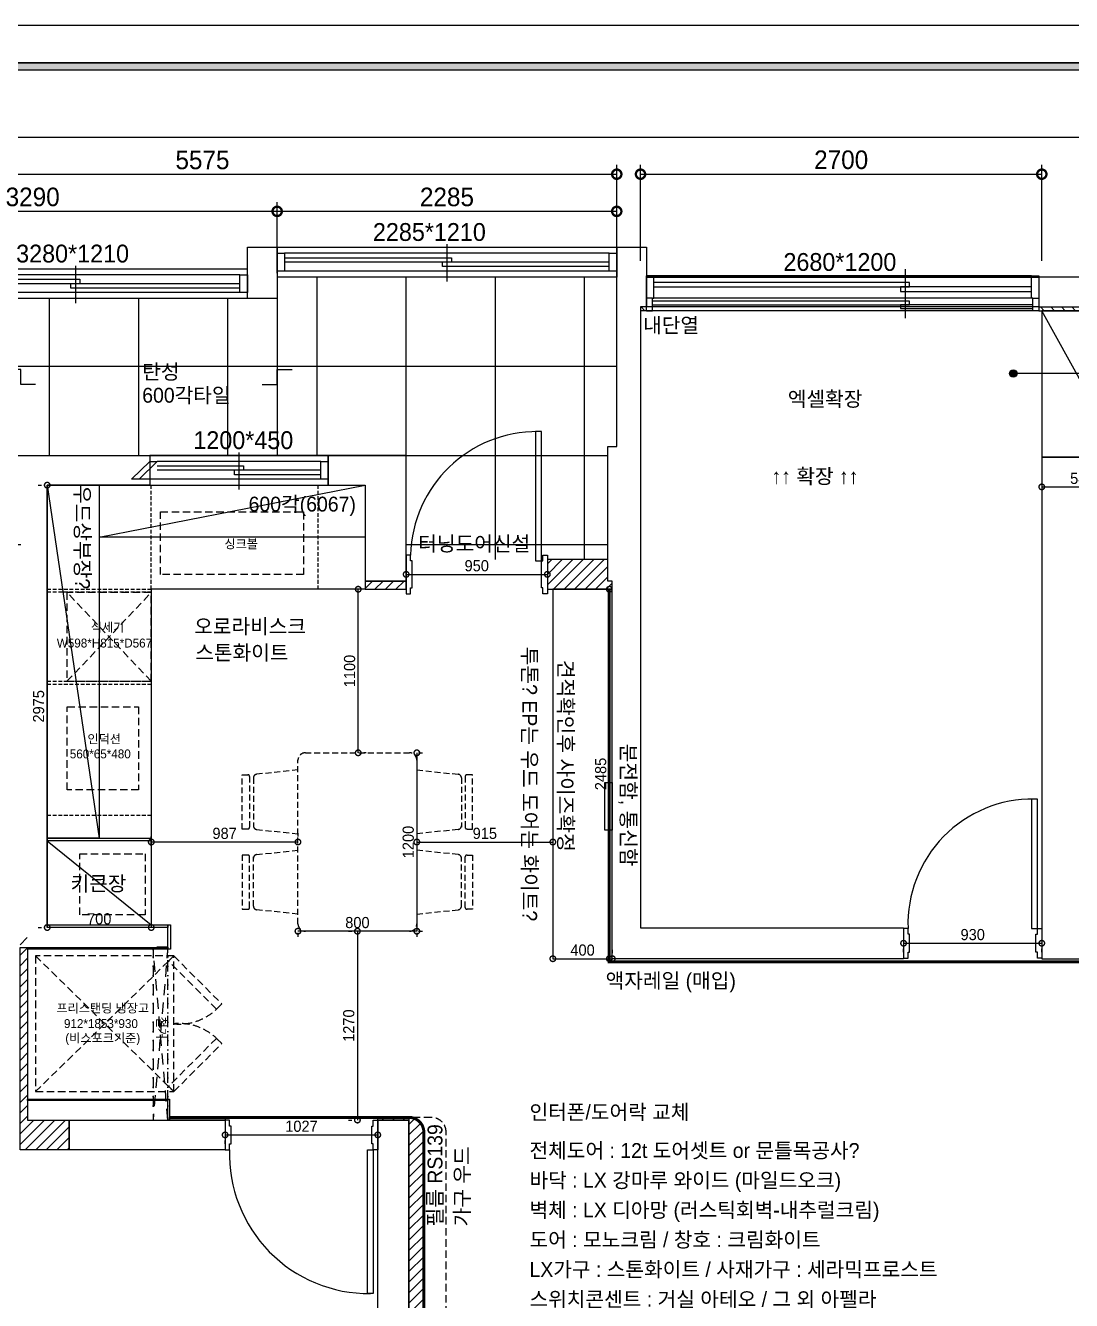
# Model space of a CAD drawing. Header units: inches. Extents: x 15866 to 103813, y -56635 to -28561.
# Drawn here: x 21436 to 28474, y -37636 to -29061 of the extents above; entities that cross this region are included whole.
import ezdxf
from ezdxf.enums import TextEntityAlignment as Align

# ---------------------------------------------------------------- set-up
doc = ezdxf.new("R2010")
doc.units = ezdxf.units.IN
doc.header["$LTSCALE"] = 50
doc.header["$MEASUREMENT"] = 0
for name, pattern in [('DASHED', [0.75, 0.5, -0.25]), ('DASHEDX2', [1.5, 1, -0.5]), ('DH-HID2', [1.2, 0.8, -0.4]), ('DOT', [0.25, 0, -0.25]), ('HID', [2.5, 1.5, -1])]:
    doc.linetypes.add(name, pattern=pattern)
for name, color, linetype in [('0-ELC TEXT', 7, 'Continuous'), ('03-WAL NEW', 3, 'Continuous'), ('04-WIN', 4, 'Continuous'), ('06-FUR', 6, 'Continuous'), ('07-DIM WAL', 5, 'Continuous'), ('08-HAT', 8, 'Continuous'), ('2-con', 2, 'Continuous'), ('3.기호.계단선', 30, 'Continuous'), ('CO-DO-FR', 7, 'Continuous'), ('CO-DOOR', 8, 'Continuous'), ('FORM(YOURNAME)-11', 1, 'Continuous'), ('FU-FURM', 251, 'DH-HID2'), ('FUR', 8, 'DASHED')]:
    doc.layers.add(name, color=color, linetype=linetype)
doc.styles.add('YOURNAME', font='HY울릉도M.TTF')
doc.styles.add('스타일1', font='HY울릉도M.TTF')
doc.styles.add('코레일둥고', font='Korail_Round_Gothic_Medium.ttf')
doc.dimstyles.new('30', dxfattribs={"dimscale": 30, "dimtxt": 2.5, "dimasz": 2.5, "dimexe": 1.25, "dimexo": 2, "dimtad": 1, "dimdec": 0, "dimtxsty": '스타일1', "dimblk": 'DOTSMALL', "dimcen": 2.5, "dimclrd": 1, "dimclre": 1, "dimclrt": 7, "dimadec": 0, "dimazin": 0, "dimtfac": 1, "dimtdec": 0, "dimtix": 1, "dimtmove": 0, "dimatfit": 3, "dimldrblk": 'DOTSMALL', "dimfxl": 1.25, "dimarcsym": 0})
doc.dimstyles.new('50', dxfattribs={"dimscale": 50, "dimtxt": 2.5, "dimasz": 2.5, "dimexe": 1.25, "dimexo": 2, "dimtad": 1, "dimdec": 0, "dimtxsty": '스타일1', "dimblk": 'DOTSMALL', "dimcen": 2.5, "dimclrd": 1, "dimclre": 1, "dimclrt": 2, "dimadec": 0, "dimazin": 0, "dimtfac": 1, "dimtdec": 0, "dimtix": 1, "dimtmove": 0, "dimatfit": 3, "dimldrblk": 'DOTSMALL', "dimfxl": 1.25, "dimarcsym": 0})
pattern_1 = [(45, (0, 0), (-35.35534, 35.35534), [])]

# ---------------------------------------------------------------- blocks, each defined once
blk = doc.blocks.new('FORM-PLAN')
at = {"layer": 'FORM(YOURNAME)-11'}
h = blk.add_hatch(color=256, dxfattribs=at)
h.dxf.hatch_style = 1
h.paths.add_polyline_path([(-71444, 55115), (10556, 55115), (10556, 54915), (-71444, 54915)])
h.paths.add_polyline_path([(-71444, -2085), (10556, -2085), (10556, -2285), (-71444, -2285)])
at = {"layer": 'Defpoints', "color": 158}
for points in [[(-71444, -2285), (10556, -2285), (10556, 55115), (-71444, 55115)], [(-69444, 53115), (-64, 53115), (-64, 1215), (-69444, 1215)]]:
    blk.add_lwpolyline(points, close=True, dxfattribs=at)
at = {"layer": 'FORM(YOURNAME)-11', "color": 250}
blk.add_lwpolyline([(-72444, -3285), (11556, -3285), (11556, 56115), (-72444, 56115)], close=True, dxfattribs=at)
at = {"layer": 'FORM(YOURNAME)-11'}
blk.add_lwpolyline([(-71444, 55115), (10556, 55115), (10556, 54915), (-71444, 54915)], close=True, dxfattribs=at)
at = {"layer": 'FORM(YOURNAME)-11', "color": 3, "style": 'YOURNAME'}
for tag, height, p in [('1', 450, (9905, 18188)), ('2', 450, (9905, 17544)), ('3', 450, (9905, 16257)), ('4', 450, (9905, 14326)), ('5', 515, (9905, 12009)), ('6', 515, (9905, 9757)), ('7', 515, (9905, 7504)), ('8', 515, (9905, 5252)), ('9', 515, (9905, 2999)), ('10', 515, (5655, 811)), ('11', 515, (9905, 747)), ('12', 515, (5655, -1441)), ('13', 515, (9905, -1441))]:
    blk.add_attdef(tag, text='', height=height, dxfattribs=at).set_placement(p, align=Align.MIDDLE_RIGHT)
blk = doc.blocks.new('vudausewh')
blk.add_line((23129, -30897.6), (23129, -31952.6))
for points in [[(21504, -31475.1), (21404, -31475.1), (21404, -31375.1), (21304, -31375.1)], [(23029, -31475.1), (23129, -31475.1), (23129, -31375.1), (23229, -31375.1)]]:
    blk.add_lwpolyline(points)
at = {"layer": '04-WIN'}
blk.add_lwpolyline([(25414, -30552.6), (25414, -30752.6), (23129, -30752.6), (23129, -30897.6), (20614, -30897.6), (20614, -30697.6), (22929, -30697.6), (22929, -30552.6), (25414, -30552.6)], dxfattribs=at)
for points in [[(25614, -30754.3), (28254, -30754.3), (28254, -30954.3), (25614, -30954.3)], [(23472, -31952.6), (22272, -31952.6), (22272, -32152.6), (23472, -32152.6)]]:
    blk.add_lwpolyline(points, close=True, dxfattribs=at)
at = {"layer": '2-con'}
for p, q in [((21404, -31952.6), (22272, -31952.6)), ((22272, -31952.6), (22272, -32152.6)), ((22272, -32152.6), (21582, -32152.6)), ((21582, -32152.6), (21582, -35127.6)), ((21729, -36622.6), (21729, -36422.6)), ((21729, -36422.6), (22779, -36422.6)), ((22779, -36422.6), (22779, -36622.6)), ((22779, -36622.6), (21729, -36622.6))]:
    blk.add_line(p, q, dxfattribs=at)
for points in [[(27344, -35129.3), (27344, -35337.6), (25384, -35337.6), (25384, -32797.6), (25354, -32797.6), (25354, -31892.6), (25414, -31892.6), (25414, -30552.6), (25614, -30552.6), (25614, -30954.3), (25574, -30954.3), (25574, -35129.3), (27344, -35129.3)], [(28544, -35337.6), (28544, -32164.3), (29019, -32164.3), (29019, -30754.3), (28254, -30754.3), (28254, -30954.3), (28819, -30954.3), (28819, -31964.3), (28274, -31964.3), (28274, -35337.6), (28544, -35337.6)], [(23997, -32797.6), (23997, -31952.6), (23472, -31952.6), (23472, -32152.6), (23722, -32152.6), (23722, -32797.6), (23997, -32797.6)], [(21399, -35262.6), (22394, -35262.6), (22394, -35127.6), (21582, -35127.6)], [(24016, -36422.6), (24016, -40394.6), (23401, -40394.6), (23401, -40202.6), (23806, -40202.6), (23806, -36422.6), (24016, -36422.6)]]:
    blk.add_lwpolyline(points, dxfattribs=at)
at = {"layer": '3.기호.계단선', "color": 10, "linetype": 'DOT', "ltscale": 5}
for p, q in [((22294, -35262.6), (22294, -36422.6)), ((22394, -35262.6), (22394, -36422.6))]:
    blk.add_line(p, q, dxfattribs=at)
at = {"layer": '04-WIN', "style": '코레일둥고'}
for s, p in [('2285*1210', (23773.6, -30509.9)), ('3280*1210', (21373, -30654.9)), ('2680*1200', (26535.6, -30711.6)), ('1200*450', (22565.2, -31909.9))]:
    blk.add_text(s, height=120, dxfattribs=at).set_placement(p)
blk = doc.blocks.new('_DOTSMALL')
at = {"color": 0, "linetype": 'ByBlock', "const_width": 0.5}
blk.add_lwpolyline([(-0.0625, 0, 1), (0.0625, 0, 1)], format="xyb", close=True, dxfattribs=at)
blk = doc.blocks.new('*D32')
at = {"layer": '07-DIM WAL', "color": 1, "lineweight": -2, "transparency": 16777216}
for p, q in [((23997, -32692.6), (23997, -32715.1)), ((23997, -32752.6), (24947, -32752.6)), ((24947, -32692.6), (24947, -32715.1))]:
    blk.add_line(p, q, dxfattribs=at)
at = {"layer": 'Defpoints', "color": 0, "transparency": 16777216}
for p in [(23997, -32752.6), (24947, -32752.6), (24947, -32752.6)]:
    blk.add_point(p, dxfattribs=at)
at = {"layer": '07-DIM WAL', "color": 1, "lineweight": -2, "transparency": 16777216, "xscale": 75, "yscale": 75, "zscale": 75, "rotation": 180}
blk.add_blockref('_DOTSMALL', (23997, -32752.6), dxfattribs=at)
at = {"layer": '07-DIM WAL', "color": 1, "lineweight": -2, "transparency": 16777216, "xscale": 75, "yscale": 75, "zscale": 75}
blk.add_blockref('_DOTSMALL', (24947, -32752.6), dxfattribs=at)
at = {"layer": '07-DIM WAL', "color": 7, "transparency": 16777216, "insert": (24472, -32694.8), "char_height": 75, "attachment_point": 5, "style": '스타일1'}
blk.add_mtext('950', dxfattribs=at)
blk = doc.blocks.new('*D39')
at = {"layer": '07-DIM WAL', "color": 1, "lineweight": -2, "transparency": 16777216}
for p, q in [((22779, -36522.6), (23806, -36522.6)), ((22779, -36582.6), (22779, -36560.1)), ((23806, -36582.6), (23806, -36560.1))]:
    blk.add_line(p, q, dxfattribs=at)
at = {"layer": 'Defpoints', "color": 0, "transparency": 16777216}
for p in [(22779, -36522.6), (23806, -36522.6), (23806, -36522.6)]:
    blk.add_point(p, dxfattribs=at)
at = {"layer": '07-DIM WAL', "color": 1, "lineweight": -2, "transparency": 16777216, "xscale": 75, "yscale": 75, "zscale": 75, "rotation": 180}
blk.add_blockref('_DOTSMALL', (22779, -36522.6), dxfattribs=at)
at = {"layer": '07-DIM WAL', "color": 1, "lineweight": -2, "transparency": 16777216, "xscale": 75, "yscale": 75, "zscale": 75}
blk.add_blockref('_DOTSMALL', (23806, -36522.6), dxfattribs=at)
at = {"layer": '07-DIM WAL', "color": 7, "transparency": 16777216, "insert": (23292.5, -36464.8), "char_height": 75, "attachment_point": 5, "style": '스타일1'}
blk.add_mtext('1027', dxfattribs=at)
blk = doc.blocks.new('*D42')
at = {"layer": '07-DIM WAL', "color": 1, "lineweight": -2, "transparency": 16777216}
for p, q in [((27344, -35233.4), (28274, -35233.4)), ((27344, -35293.4), (27344, -35270.9)), ((28274, -35293.4), (28274, -35270.9))]:
    blk.add_line(p, q, dxfattribs=at)
at = {"layer": 'Defpoints', "color": 0, "transparency": 16777216}
for p in [(27344, -35233.4), (28274, -35233.4), (28274, -35233.4)]:
    blk.add_point(p, dxfattribs=at)
at = {"layer": '07-DIM WAL', "color": 1, "lineweight": -2, "transparency": 16777216, "xscale": 75, "yscale": 75, "zscale": 75, "rotation": 180}
blk.add_blockref('_DOTSMALL', (27344, -35233.4), dxfattribs=at)
at = {"layer": '07-DIM WAL', "color": 1, "lineweight": -2, "transparency": 16777216, "xscale": 75, "yscale": 75, "zscale": 75}
blk.add_blockref('_DOTSMALL', (28274, -35233.4), dxfattribs=at)
at = {"layer": '07-DIM WAL', "color": 7, "transparency": 16777216, "insert": (27809, -35175.6), "char_height": 75, "attachment_point": 5, "style": '스타일1'}
blk.add_mtext('930', dxfattribs=at)
blk = doc.blocks.new('*D46')
at = {"layer": '07-DIM WAL', "color": 1, "lineweight": -2, "transparency": 16777216}
for p, q in [((19839, -30644.3), (19839, -29998.6)), ((25414, -30644.3), (25414, -29998.6)), ((19839, -30061.1), (25414, -30061.1))]:
    blk.add_line(p, q, dxfattribs=at)
at = {"layer": 'Defpoints', "color": 0, "transparency": 16777216}
for p in [(25414, -30061.1), (19839, -30744.3), (25414, -30744.3)]:
    blk.add_point(p, dxfattribs=at)
at = {"layer": '07-DIM WAL', "color": 1, "lineweight": -2, "transparency": 16777216, "xscale": 125, "yscale": 125, "zscale": 125, "rotation": 180}
blk.add_blockref('_DOTSMALL', (19839, -30061.1), dxfattribs=at)
at = {"layer": '07-DIM WAL', "color": 1, "lineweight": -2, "transparency": 16777216, "xscale": 125, "yscale": 125, "zscale": 125}
blk.add_blockref('_DOTSMALL', (25414, -30061.1), dxfattribs=at)
at = {"layer": '07-DIM WAL', "color": 2, "transparency": 16777216, "insert": (22626.5, -29966.1), "char_height": 125, "attachment_point": 5, "style": '스타일1'}
blk.add_mtext('5575', dxfattribs=at)
blk = doc.blocks.new('*D47')
at = {"layer": '07-DIM WAL', "color": 1, "lineweight": -2, "transparency": 16777216}
for p, q in [((23129, -30725.7), (23129, -30248.6)), ((25414, -30711.1), (25414, -30248.6)), ((25414, -30311.1), (23129, -30311.1))]:
    blk.add_line(p, q, dxfattribs=at)
at = {"layer": 'Defpoints', "color": 0, "transparency": 16777216}
for p in [(23129, -30311.1), (23129, -30825.7), (25414, -30811.1)]:
    blk.add_point(p, dxfattribs=at)
at = {"layer": '07-DIM WAL', "color": 1, "lineweight": -2, "transparency": 16777216, "xscale": 125, "yscale": 125, "zscale": 125, "rotation": 180}
blk.add_blockref('_DOTSMALL', (23129, -30311.1), dxfattribs=at)
at = {"layer": '07-DIM WAL', "color": 1, "lineweight": -2, "transparency": 16777216, "xscale": 125, "yscale": 125, "zscale": 125}
blk.add_blockref('_DOTSMALL', (25414, -30311.1), dxfattribs=at)
at = {"layer": '07-DIM WAL', "color": 2, "transparency": 16777216, "insert": (24271.5, -30214.8), "char_height": 125, "attachment_point": 5, "style": '스타일1'}
blk.add_mtext('2285', dxfattribs=at)
blk = doc.blocks.new('*D48')
at = {"layer": '07-DIM WAL', "color": 1, "lineweight": -2, "transparency": 16777216}
for p, q in [((19839, -30711.1), (19839, -30248.6)), ((23129, -30725.1), (23129, -30248.6)), ((23129, -30311.1), (19839, -30311.1))]:
    blk.add_line(p, q, dxfattribs=at)
at = {"layer": 'Defpoints', "color": 0, "transparency": 16777216}
for p in [(19839, -30311.1), (19839, -30811.1), (23129, -30825.1)]:
    blk.add_point(p, dxfattribs=at)
at = {"layer": '07-DIM WAL', "color": 1, "lineweight": -2, "transparency": 16777216, "xscale": 125, "yscale": 125, "zscale": 125, "rotation": 180}
blk.add_blockref('_DOTSMALL', (19839, -30311.1), dxfattribs=at)
at = {"layer": '07-DIM WAL', "color": 1, "lineweight": -2, "transparency": 16777216, "xscale": 125, "yscale": 125, "zscale": 125}
blk.add_blockref('_DOTSMALL', (23129, -30311.1), dxfattribs=at)
at = {"layer": '07-DIM WAL', "color": 2, "transparency": 16777216, "insert": (21484, -30214.7), "char_height": 125, "attachment_point": 5, "style": '스타일1'}
blk.add_mtext('3290', dxfattribs=at)
blk = doc.blocks.new('*D63')
at = {"layer": '07-DIM WAL', "color": 1, "lineweight": -2, "transparency": 16777216}
for p, q in [((25574, -30644.3), (25574, -29998.6)), ((28274, -30644.3), (28274, -29998.6)), ((25574, -30061.1), (28274, -30061.1))]:
    blk.add_line(p, q, dxfattribs=at)
at = {"layer": 'Defpoints', "color": 0, "transparency": 16777216}
for p in [(28274, -30061.1), (25574, -30744.3), (28274, -30744.3)]:
    blk.add_point(p, dxfattribs=at)
at = {"layer": '07-DIM WAL', "color": 1, "lineweight": -2, "transparency": 16777216, "xscale": 125, "yscale": 125, "zscale": 125, "rotation": 180}
blk.add_blockref('_DOTSMALL', (25574, -30061.1), dxfattribs=at)
at = {"layer": '07-DIM WAL', "color": 1, "lineweight": -2, "transparency": 16777216, "xscale": 125, "yscale": 125, "zscale": 125}
blk.add_blockref('_DOTSMALL', (28274, -30061.1), dxfattribs=at)
at = {"layer": '07-DIM WAL', "color": 2, "transparency": 16777216, "insert": (26924, -29964.8), "char_height": 125, "attachment_point": 5, "style": '스타일1'}
blk.add_mtext('2700', dxfattribs=at)
blk = doc.blocks.new('*D130')
at = {"layer": '07-DIM WAL', "color": 1, "lineweight": -2, "transparency": 16777216}
for p, q in [((21522, -32152.6), (21544.5, -32152.6)), ((21582, -32152.6), (21582, -35127.6)), ((21522, -35127.6), (21544.5, -35127.6))]:
    blk.add_line(p, q, dxfattribs=at)
at = {"layer": 'Defpoints', "color": 0, "transparency": 16777216}
for p in [(21582, -32152.6), (21582, -35127.6), (21582, -35127.6)]:
    blk.add_point(p, dxfattribs=at)
at = {"layer": '07-DIM WAL', "color": 1, "lineweight": -2, "transparency": 16777216, "xscale": 75, "yscale": 75, "zscale": 75}
for p, rotation in [((21582, -32152.6), 90), ((21582, -35127.6), 270)]:
    blk.add_blockref('_DOTSMALL', p, dxfattribs=dict(at, rotation=rotation))
at = {"layer": '07-DIM WAL', "color": 7, "transparency": 16777216, "insert": (21524.3, -33640.1), "char_height": 75, "attachment_point": 5, "rotation": 90, "style": '스타일1'}
blk.add_mtext('2975', dxfattribs=at)
blk = doc.blocks.new('*D148')
at = {"layer": '07-DIM WAL', "color": 1, "lineweight": -2, "transparency": 16777216}
for p, q in [((28274, -32024.3), (28274, -32201.8)), ((28819, -32024.3), (28819, -32201.8)), ((28274, -32164.3), (28819, -32164.3))]:
    blk.add_line(p, q, dxfattribs=at)
at = {"layer": 'Defpoints', "color": 0, "transparency": 16777216}
for p in [(28274, -31964.3), (28819, -31964.3), (28819, -32164.3)]:
    blk.add_point(p, dxfattribs=at)
at = {"layer": '07-DIM WAL', "color": 1, "lineweight": -2, "transparency": 16777216, "xscale": 75, "yscale": 75, "zscale": 75, "rotation": 180}
blk.add_blockref('_DOTSMALL', (28274, -32164.3), dxfattribs=at)
at = {"layer": '07-DIM WAL', "color": 1, "lineweight": -2, "transparency": 16777216, "xscale": 75, "yscale": 75, "zscale": 75}
blk.add_blockref('_DOTSMALL', (28819, -32164.3), dxfattribs=at)
at = {"layer": '07-DIM WAL', "color": 7, "transparency": 16777216, "insert": (28546.5, -32107.3), "char_height": 75, "attachment_point": 5, "style": '스타일1'}
blk.add_mtext('545', dxfattribs=at)
blk = doc.blocks.new('F-507')
at = {"layer": 'FU-FURM'}
for p, q in [((512.5, 775), (147.4, 775)), ((147.4, 775), (147.4, 737.5)), ((512.5, 737.5), (512.5, 775)), ((687.5, 775), (1052.6, 775)), ((687.5, 737.5), (687.5, 775)), ((1052.6, 775), (1052.6, 737.5)), ((159.9, 725), (500, 725)), ((169.3, 700), (500, 700)), ((1040.1, 725), (700, 725)), ((1030.7, 700), (700, 700)), ((114.9, 400), (144.5, 678.3)), ((515.4, 678.3), (545, 400)), ((684.6, 678.3), (655, 400)), ((1085.1, 400), (1055.5, 678.3)), ((0, -350), (0, 350)), ((50, 400), (1150, 400)), ((1200, 350), (1200, -350)), ((1150, -400), (50, -400)), ((114.9, -400), (144.5, -678.3)), ((515.4, -678.3), (545, -400)), ((684.6, -678.3), (655, -400)), ((1085.1, -400), (1055.5, -678.3)), ((147.4, -775), (147.4, -737.5)), ((159.9, -725), (500, -725)), ((169.3, -700), (500, -700)), ((512.5, -737.5), (512.5, -775)), ((687.5, -737.5), (687.5, -775)), ((1030.7, -700), (700, -700)), ((1040.1, -725), (700, -725)), ((1052.6, -775), (1052.6, -737.5)), ((512.5, -775), (147.4, -775)), ((687.5, -775), (1052.6, -775))]:
    blk.add_line(p, q, dxfattribs=at)
for centre, radius, start, end in [((169.3, 675), 25, 90, 172.40536), ((159.9, 737.5), 12.5, 180, 270), ((490.6, 675), 25, 7.59464, 90), ((500, 737.5), 12.5, 270, 0), ((709.4, 675), 25, 90, 172.40536), ((700, 737.5), 12.5, 180, 270), ((1030.7, 675), 25, 7.59464, 90), ((1040.1, 737.5), 12.5, 270, 0), ((50, 350), 50, 90, 180), ((1150, 350), 50, 0, 90), ((50, -350), 50, 180, 270), ((1150, -350), 50, 270, 0), ((169.3, -675), 25, 187.59464, 270), ((490.6, -675), 25, 270, 352.40536), ((709.4, -675), 25, 187.59464, 270), ((1030.7, -675), 25, 270, 352.40536), ((159.9, -737.5), 12.5, 90, 180), ((500, -737.5), 12.5, 0, 90), ((700, -737.5), 12.5, 90, 180), ((1040.1, -737.5), 12.5, 0, 90)]:
    blk.add_arc(centre, radius, start, end, dxfattribs=at)
blk = doc.blocks.new('*D239')
at = {"layer": '07-DIM WAL', "color": 1, "lineweight": -2, "transparency": 16777216}
for p, q in [((25324, -32852.6), (25326.5, -32852.6)), ((25364, -32852.6), (25364, -35337.6)), ((25324, -35337.6), (25326.5, -35337.6))]:
    blk.add_line(p, q, dxfattribs=at)
at = {"layer": 'Defpoints', "color": 0, "transparency": 16777216}
for p in [(25384, -32852.6), (25364, -35337.6), (25384, -35337.6)]:
    blk.add_point(p, dxfattribs=at)
at = {"layer": '07-DIM WAL', "color": 1, "lineweight": -2, "transparency": 16777216, "xscale": 75, "yscale": 75, "zscale": 75}
for p, rotation in [((25364, -32852.6), 90), ((25364, -35337.6), 270)]:
    blk.add_blockref('_DOTSMALL', p, dxfattribs=dict(at, rotation=rotation))
at = {"layer": '07-DIM WAL', "color": 7, "transparency": 16777216, "insert": (25306.2, -34095.1), "char_height": 75, "attachment_point": 5, "rotation": 90, "style": '스타일1'}
blk.add_mtext('2485', dxfattribs=at)
blk = doc.blocks.new('*D240')
at = {"layer": '07-DIM WAL', "color": 1, "lineweight": -2, "transparency": 16777216}
for p, q in [((24984, -35277.6), (24984, -35300.1)), ((25384, -35277.6), (25384, -35300.1)), ((24984, -35337.6), (25384, -35337.6))]:
    blk.add_line(p, q, dxfattribs=at)
at = {"layer": 'Defpoints', "color": 0, "transparency": 16777216}
for p in [(24984, -35337.6), (25384, -35337.6), (25384, -35337.6)]:
    blk.add_point(p, dxfattribs=at)
at = {"layer": '07-DIM WAL', "color": 1, "lineweight": -2, "transparency": 16777216, "xscale": 75, "yscale": 75, "zscale": 75, "rotation": 180}
blk.add_blockref('_DOTSMALL', (24984, -35337.6), dxfattribs=at)
at = {"layer": '07-DIM WAL', "color": 1, "lineweight": -2, "transparency": 16777216, "xscale": 75, "yscale": 75, "zscale": 75}
blk.add_blockref('_DOTSMALL', (25384, -35337.6), dxfattribs=at)
at = {"layer": '07-DIM WAL', "color": 7, "transparency": 16777216, "insert": (25184, -35279.8), "char_height": 75, "attachment_point": 5, "style": '스타일1'}
blk.add_mtext('400', dxfattribs=at)
blk = doc.blocks.new('*D241')
at = {"layer": '07-DIM WAL', "color": 1, "lineweight": -2, "transparency": 16777216}
for p, q in [((24984, -34431.2), (24984, -34590.1)), ((24069, -34492.6), (24069, -34515.1)), ((24069, -34552.6), (24984, -34552.6))]:
    blk.add_line(p, q, dxfattribs=at)
at = {"layer": 'Defpoints', "color": 0, "transparency": 16777216}
for p in [(24984, -34371.2), (24069, -34552.6), (24984, -34552.6)]:
    blk.add_point(p, dxfattribs=at)
at = {"layer": '07-DIM WAL', "color": 1, "lineweight": -2, "transparency": 16777216, "xscale": 75, "yscale": 75, "zscale": 75, "rotation": 180}
blk.add_blockref('_DOTSMALL', (24069, -34552.6), dxfattribs=at)
at = {"layer": '07-DIM WAL', "color": 1, "lineweight": -2, "transparency": 16777216, "xscale": 75, "yscale": 75, "zscale": 75}
blk.add_blockref('_DOTSMALL', (24984, -34552.6), dxfattribs=at)
at = {"layer": '07-DIM WAL', "color": 7, "transparency": 16777216, "insert": (24526.5, -34494.9), "char_height": 75, "attachment_point": 5, "style": '스타일1'}
blk.add_mtext('915', dxfattribs=at)
blk = doc.blocks.new('*D242')
at = {"layer": '07-DIM WAL', "color": 1, "lineweight": -2, "transparency": 16777216}
for p, q in [((22282, -34577.6), (22282, -34515.1)), ((23269, -34552.6), (22282, -34552.6)), ((23269, -34492.6), (23269, -34515.1))]:
    blk.add_line(p, q, dxfattribs=at)
at = {"layer": 'Defpoints', "color": 0, "transparency": 16777216}
for p in [(22282, -34552.6), (23269, -34552.6), (22282, -34637.6)]:
    blk.add_point(p, dxfattribs=at)
at = {"layer": '07-DIM WAL', "color": 1, "lineweight": -2, "transparency": 16777216, "xscale": 75, "yscale": 75, "zscale": 75, "rotation": 180}
blk.add_blockref('_DOTSMALL', (22282, -34552.6), dxfattribs=at)
at = {"layer": '07-DIM WAL', "color": 1, "lineweight": -2, "transparency": 16777216, "xscale": 75, "yscale": 75, "zscale": 75}
blk.add_blockref('_DOTSMALL', (23269, -34552.6), dxfattribs=at)
at = {"layer": '07-DIM WAL', "color": 7, "transparency": 16777216, "insert": (22775.5, -34494.8), "char_height": 75, "attachment_point": 5, "style": '스타일1'}
blk.add_mtext('987', dxfattribs=at)
blk = doc.blocks.new('*D243')
at = {"layer": '07-DIM WAL', "color": 1, "lineweight": -2, "transparency": 16777216}
for p, q in [((23662, -32852.6), (23636.8, -32852.6)), ((23674.3, -33952.6), (23674.3, -32852.6)), ((23729, -33952.6), (23711.8, -33952.6))]:
    blk.add_line(p, q, dxfattribs=at)
at = {"layer": 'Defpoints', "color": 0, "transparency": 16777216}
for p in [(23674.3, -32852.6), (23722, -32852.6), (23669, -33952.6)]:
    blk.add_point(p, dxfattribs=at)
at = {"layer": '07-DIM WAL', "color": 1, "lineweight": -2, "transparency": 16777216, "xscale": 75, "yscale": 75, "zscale": 75}
for p, rotation in [((23674.3, -32852.6), 90), ((23674.3, -33952.6), 270)]:
    blk.add_blockref('_DOTSMALL', p, dxfattribs=dict(at, rotation=rotation))
at = {"layer": '07-DIM WAL', "color": 7, "transparency": 16777216, "insert": (23616.6, -33402.6), "char_height": 75, "attachment_point": 5, "rotation": 90, "style": '스타일1'}
blk.add_mtext('1100', dxfattribs=at)
blk = doc.blocks.new('*D244')
at = {"layer": '07-DIM WAL', "color": 1, "lineweight": -2, "transparency": 16777216}
for p, q in [((23609, -35152.6), (23631.5, -35152.6)), ((23669, -35152.6), (23669, -36422.6)), ((23609, -36422.6), (23631.5, -36422.6))]:
    blk.add_line(p, q, dxfattribs=at)
at = {"layer": 'Defpoints', "color": 0, "transparency": 16777216}
for p in [(23669, -35152.6), (23669, -36422.6), (23669, -36422.6)]:
    blk.add_point(p, dxfattribs=at)
at = {"layer": '07-DIM WAL', "color": 1, "lineweight": -2, "transparency": 16777216, "xscale": 75, "yscale": 75, "zscale": 75}
for p, rotation in [((23669, -35152.6), 90), ((23669, -36422.6), 270)]:
    blk.add_blockref('_DOTSMALL', p, dxfattribs=dict(at, rotation=rotation))
at = {"layer": '07-DIM WAL', "color": 7, "transparency": 16777216, "insert": (23611.2, -35787.6), "char_height": 75, "attachment_point": 5, "rotation": 90, "style": '스타일1'}
blk.add_mtext('1270', dxfattribs=at)
blk = doc.blocks.new('*D245')
at = {"layer": '07-DIM WAL', "color": 1, "lineweight": -2, "transparency": 16777216}
for p, q in [((24069, -35152.6), (23269, -35152.6)), ((23269, -35162.6), (23269, -35190.1)), ((24069, -35162.6), (24069, -35190.1))]:
    blk.add_line(p, q, dxfattribs=at)
at = {"layer": 'Defpoints', "color": 0, "transparency": 16777216}
for p in [(23269, -35102.6), (23269, -35152.6), (24069, -35102.6)]:
    blk.add_point(p, dxfattribs=at)
at = {"layer": '07-DIM WAL', "color": 1, "lineweight": -2, "transparency": 16777216, "xscale": 75, "yscale": 75, "zscale": 75, "rotation": 180}
blk.add_blockref('_DOTSMALL', (23269, -35152.6), dxfattribs=at)
at = {"layer": '07-DIM WAL', "color": 1, "lineweight": -2, "transparency": 16777216, "xscale": 75, "yscale": 75, "zscale": 75}
blk.add_blockref('_DOTSMALL', (24069, -35152.6), dxfattribs=at)
at = {"layer": '07-DIM WAL', "color": 7, "transparency": 16777216, "insert": (23669, -35094.8), "char_height": 75, "attachment_point": 5, "style": '스타일1'}
blk.add_mtext('800', dxfattribs=at)
blk = doc.blocks.new('*D246')
at = {"layer": '07-DIM WAL', "color": 1, "lineweight": -2, "transparency": 16777216}
for p, q in [((24069, -33952.6), (24069, -35152.6)), ((24079, -33952.6), (24106.5, -33952.6)), ((24079, -35152.6), (24106.5, -35152.6))]:
    blk.add_line(p, q, dxfattribs=at)
at = {"layer": 'Defpoints', "color": 0, "transparency": 16777216}
for p in [(24019, -33952.6), (24019, -35152.6), (24069, -35152.6)]:
    blk.add_point(p, dxfattribs=at)
at = {"layer": '07-DIM WAL', "color": 1, "lineweight": -2, "transparency": 16777216, "xscale": 75, "yscale": 75, "zscale": 75}
for p, rotation in [((24069, -33952.6), 90), ((24069, -35152.6), 270)]:
    blk.add_blockref('_DOTSMALL', p, dxfattribs=dict(at, rotation=rotation))
at = {"layer": '07-DIM WAL', "color": 7, "transparency": 16777216, "insert": (24011.2, -34552.6), "char_height": 75, "attachment_point": 5, "rotation": 90, "style": '스타일1'}
blk.add_mtext('1200', dxfattribs=at)
blk = doc.blocks.new('*D258')
at = {"layer": '07-DIM WAL', "color": 1, "lineweight": -2, "transparency": 16777216}
for p, q in [((21582, -35067.6), (21582, -35090.1)), ((22282, -35067.6), (22282, -35090.1)), ((22282, -35127.6), (21582, -35127.6))]:
    blk.add_line(p, q, dxfattribs=at)
at = {"layer": 'Defpoints', "color": 0, "transparency": 16777216}
for p in [(21582, -35127.6), (21582, -35127.6), (22282, -35127.6)]:
    blk.add_point(p, dxfattribs=at)
at = {"layer": '07-DIM WAL', "color": 1, "lineweight": -2, "transparency": 16777216, "xscale": 75, "yscale": 75, "zscale": 75, "rotation": 180}
blk.add_blockref('_DOTSMALL', (21582, -35127.6), dxfattribs=at)
at = {"layer": '07-DIM WAL', "color": 1, "lineweight": -2, "transparency": 16777216, "xscale": 75, "yscale": 75, "zscale": 75}
blk.add_blockref('_DOTSMALL', (22282, -35127.6), dxfattribs=at)
at = {"layer": '07-DIM WAL', "color": 7, "transparency": 16777216, "insert": (21932, -35069.8), "char_height": 75, "attachment_point": 5, "style": '스타일1'}
blk.add_mtext('700', dxfattribs=at)

msp = doc.modelspace()

# ---------------------------------------------------------------- hatches: boundary and pattern name
at = {"layer": '0-ELC TEXT'}
h = msp.add_hatch(color=256, dxfattribs=at)
h.dxf.hatch_style = 1
edge = h.paths.add_edge_path()
edge.add_arc((28081.9, -31401.7), 25, -180, 180, ccw=False)
at = {"layer": '03-WAL NEW'}
h = msp.add_hatch(dxfattribs=at)
h.set_pattern_fill('_USER', color=256, scale=50, angle=45, pattern_type=0)
h.set_pattern_definition(pattern_1)
h.paths.add_polyline_path([(25354, -32652.6), (24947, -32652.6), (24947, -32852.6), (25384, -32852.6), (25384, -32797.6), (25354, -32797.6)])
h = msp.add_hatch(dxfattribs=at)
h.set_pattern_fill('_USER', color=256, scale=50, angle=45, pattern_type=0)
h.set_pattern_definition(pattern_1)
h.paths.add_polyline_path([(23997, -32797.6), (23722, -32797.6), (23722, -32852.6), (23997, -32852.6)])
h = msp.add_hatch(dxfattribs=at)
h.set_pattern_fill('_USER', color=256, scale=50, angle=45, pattern_type=0)
h.set_pattern_definition([(45, (1e-10, 67.5), (-35.35534, 35.35534), [])])
h.paths.add_polyline_path([(21729, -36622.6), (21399, -36622.6), (21399, -35195.1), (21449, -35195.1), (21449, -36422.6), (21729, -36422.6)])
h = msp.add_hatch(dxfattribs=at)
h.set_pattern_fill('_USER', color=256, scale=50, angle=45, pattern_type=0)
h.set_pattern_definition([(45, (8707.997, 0), (-35.35534, 35.35534), [])])
h.paths.add_polyline_path([(24116, -37939.6), (24116, -36504.6, 0.414214), (24016, -36404.6), (23806, -36404.6), (23806, -36422.6), (24016, -36422.6), (24016, -37939.6)])
at = {"layer": '08-HAT', "transparency": 33554687}
h = msp.add_hatch(dxfattribs=at)
h.set_pattern_fill('_USER', color=256, scale=600, double=1, pattern_type=0)
h.set_pattern_definition([(0, (23997, -31952.56), (0, 600), []), (90, (23997, -31952.56), (-600, 4e-14), [])])
h.paths.add_polyline_path([(23997, -32652.6), (23997, -31952.6), (21404, -31952.6), (21404, -32723.7), (20474, -32723.7), (20474, -31687.6), (19839, -31687.6), (19839, -30897.6), (23129, -30897.6), (23129, -30752.6), (25414, -30752.6), (25414, -31892.6), (25354, -31892.6), (25354, -32652.6)])
h = msp.add_hatch(dxfattribs=at)
h.set_pattern_fill('ANSI31', color=256, style=0)
h.paths.add_polyline_path([(23156.7, -36388.3), (23428.3, -36388.3), (23428.3, -36541.3), (23156.7, -36541.3)], flags=9)
at = {"layer": '3.기호.계단선'}
h = msp.add_hatch(dxfattribs=at)
h.set_pattern_fill('_USER', color=256, scale=50, angle=135, pattern_type=0)
h.set_pattern_definition([(135, (664.73, -61266.545), (-35.35534, -35.35534), [])])
h.paths.add_polyline_path([(28254, -30954.3), (28819, -30954.3), (28819, -30979.3), (28254, -30979.3)])
h.paths.add_polyline_path([(25574, -30954.3), (25614, -30954.3), (25614, -30979.3), (25574, -30979.3)])

# ---------------------------------------------------------------- linework, layer by layer
at = {"layer": '0-ELC TEXT'}
msp.add_line((29996.1, -31401.7), (28081.9, -31401.7), dxfattribs=at)
msp.add_circle((28081.9, -31401.7), 25, dxfattribs=at)
at = {"layer": '03-WAL NEW'}
for points in [[(25354, -32652.6), (24947, -32652.6), (24947, -32852.6), (25384, -32852.6), (25384, -32797.6), (25354, -32797.6), (25354, -32652.6)], [(21729, -36622.6), (21399, -36622.6), (21399, -35262.6), (21449, -35262.6), (21449, -36422.6), (21729, -36422.6), (21729, -36622.6)]]:
    msp.add_lwpolyline(points, dxfattribs=at)
for points in [[(23997, -32797.6), (23722, -32797.6), (23722, -32852.6), (23997, -32852.6)], [(22779, -36422.6), (22404, -36422.6), (22404, -36404.6), (22779, -36404.6)]]:
    msp.add_lwpolyline(points, close=True, dxfattribs=at)
msp.add_lwpolyline([(23806, -36422.6), (23806, -36404.6), (24016, -36404.6, -0.414214), (24116, -36504.6), (24116, -40574.6, -0.414214), (24016, -40674.6), (23726, -40674.6), (23726, -40394.6), (24016, -40394.6), (24016, -36422.6), (23806, -36422.6)], format="xyb", dxfattribs=at)
at = {"layer": '04-WIN'}
for p, q in [((25364, -30592.6), (23179, -30592.6)), ((24271.5, -30532.6), (24271.5, -30782.6)), ((21771.5, -30677.6), (21771.5, -30927.6)), ((25364, -30652.6), (24301.5, -30652.6)), ((22879, -30737.6), (20664, -30737.6)), ((25364, -30712.6), (23179, -30712.6)), ((25673, -30744.3), (25664, -30744.3)), ((28204, -30744.3), (25664, -30744.3)), ((27354, -30699.3), (27354, -31029.3)), ((28195, -30744.3), (28204, -30744.3)), ((22879, -30857.6), (20664, -30857.6)), ((22879, -30797.6), (21801.5, -30797.6)), ((25654, -30894.3), (25614, -30894.3)), ((28204, -30894.3), (25664, -30894.3)), ((28214, -30894.3), (28254, -30894.3)), ((28214, -30979.3), (25654, -30979.3)), ((22872, -31932.6), (22872, -32182.6)), ((23422, -31992.6), (22322, -31992.6)), ((23422, -32052.6), (22902, -32052.6)), ((23422, -32112.6), (22200, -32112.6))]:
    msp.add_line(p, q, dxfattribs=at)
for points in [[(22929, -30552.6), (23129, -30552.6), (23129, -30897.6), (22929, -30897.6)], [(23179, -30712.6), (23129, -30712.6), (23129, -30592.6), (23179, -30592.6)], [(25364, -30712.6), (25364, -30592.6), (25414, -30592.6), (25414, -30712.6)], [(22879, -30857.6), (22879, -30737.6), (22929, -30737.6), (22929, -30857.6)], [(25614, -30744.3), (28254, -30744.3), (28254, -30979.3), (25614, -30979.3)], [(22200, -32112.6), (22150, -32112.6), (22272, -31992.6), (22322, -31992.6)], [(23422, -32112.6), (23422, -31992.6), (23472, -31992.6), (23472, -32112.6)]]:
    msp.add_lwpolyline(points, close=True, dxfattribs=at)
for points in [[(23179, -30622.6), (24301.5, -30622.6), (24301.5, -30652.6), (23179, -30652.6)], [(25364, -30682.6), (24241.5, -30682.6), (24241.5, -30652.6)], [(20664, -30767.6), (21801.5, -30767.6), (21801.5, -30797.6), (20664, -30797.6)], [(25614, -30979.3), (25654, -30979.3), (25654, -30894.3), (25664, -30894.3), (25664, -30744.3), (25614, -30744.3), (25614, -30794.3)], [(28254, -30979.3), (28214, -30979.3), (28214, -30894.3), (28204, -30894.3), (28204, -30744.3), (28254, -30744.3), (28254, -30794.3)], [(22879, -30827.6), (21741.5, -30827.6), (21741.5, -30797.6)], [(25664, -30819.3), (27384, -30819.3), (27384, -30789.3), (25664, -30789.3)], [(28204, -30819.3), (27324, -30819.3), (27324, -30849.3), (28204, -30849.3)], [(25654, -30939.3), (27384, -30939.3), (27384, -30914.3), (25654, -30914.3)], [(28214, -30939.3), (27324, -30939.3), (27324, -30964.3), (28214, -30964.3)], [(22322, -32022.6), (22902, -32022.6), (22902, -32052.6), (22322, -32052.6)], [(23422, -32082.6), (22842, -32082.6), (22842, -32052.6)]]:
    msp.add_lwpolyline(points, dxfattribs=at)
at = {"layer": '06-FUR'}
for p, q in [((28819, -31964.3), (28274, -30979.3)), ((21582, -34545.6), (22282, -35109.6))]:
    msp.add_line(p, q, dxfattribs=at)
at = {"layer": '06-FUR', "color": 7, "linetype": 'DASHEDX2'}
for p, q in [((21715, -33471.6), (22282, -32873.6)), ((22282, -33471.6), (21715, -32873.6)), ((21504, -36231.1), (22434, -35319.1)), ((21504, -35319.1), (22434, -36231.1))]:
    msp.add_line(p, q, dxfattribs=at)
at = {"layer": '06-FUR'}
for points in [[(28819, -30979.3), (28274, -30979.3), (28274, -31964.3), (28819, -31964.3)], [(24984, -35337.6), (25384, -35337.6), (25384, -32852.6), (24984, -32852.6)], [(22394, -35109.6), (22412, -35109.6), (22412, -35272.6), (22394, -35272.6)], [(21449, -35272.6), (21449, -35262.6), (22393.7, -35262.6), (22393.7, -35272.6)], [(21449, -36291.1), (21449, -36281.1), (22394, -36281.1), (22394, -36291.1)], [(22394, -36281.1), (22404, -36281.1), (22404, -36422.6), (22394, -36422.6)]]:
    msp.add_lwpolyline(points, close=True, dxfattribs=at)
for points in [[(21582, -32152.6), (21932, -32152.6), (21932, -32502.6), (21932, -32502.6), (21932, -34527.6), (21582, -34527.6), (21582, -32152.6), (21932, -34527.6)], [(23722, -32152.6), (23722, -32852.6), (22282, -32852.6), (22282, -35127.6), (21582, -35127.6), (21582, -32152.6), (23722, -32152.6)], [(23722, -32152.6), (23722, -32502.6), (21932, -32502.6), (23722, -32152.6)], [(21582, -34527.6), (22282, -34527.6), (22282, -34545.6), (21582, -34545.6), (21582, -34527.6)], [(21582, -35109.6), (22394, -35109.6), (22394, -35127.6), (21582, -35127.6), (21582, -35109.6)]]:
    msp.add_lwpolyline(points, dxfattribs=at)
at = {"layer": '06-FUR', "color": 7, "linetype": 'DASHEDX2'}
for points in [[(22344.5, -32333), (23306.5, -32333), (23306.5, -32753), (22344.5, -32753)], [(22282, -33471.6), (22282, -32873.6), (21715, -32873.6), (21715, -33471.6)], [(21717, -34202.6), (21717, -33642.6), (22197, -33642.6), (22197, -34202.6)], [(22241.6, -34631.1), (22241.6, -35042.1), (21800.6, -35042.1), (21800.6, -34631.1)], [(22434, -36231.1), (22434, -35319.1), (21504, -35319.1), (21504, -36231.1)]]:
    msp.add_lwpolyline(points, close=True, dxfattribs=at)
for points in [[(22434, -35319.1), (22756.4, -35641.5), (22721.1, -35676.9), (22398.6, -35354.4), (22434, -35319.1)], [(22434, -36231.1), (22756.4, -35908.6), (22721.1, -35873.3), (22398.6, -36195.7), (22434, -36231.1)]]:
    msp.add_lwpolyline(points, dxfattribs=at)
at = {"layer": '06-FUR', "linetype": 'DASHEDX2'}
msp.add_lwpolyline([(24166, -36404.6), (24016, -36404.6), (24016, -40674.6), (24166, -40674.6, 0.414214), (24266, -40574.6), (24266, -36504.6, 0.414214)], format="xyb", close=True, dxfattribs=at)
at = {"layer": '06-FUR', "color": 7, "linetype": 'DASHEDX2'}
for centre, start, end in [((22470.8, -35414.1), 264.17028, 316.40148), ((22470.8, -36136), 43.59852, 95.82972)]:
    msp.add_arc(centre, 362.9, start, end, dxfattribs=at)
at = {"layer": '3.기호.계단선'}
for p, q in [((25614, -30979.3), (25574, -30979.3)), ((28254, -30979.3), (28819, -30979.3))]:
    msp.add_line(p, q, dxfattribs=at)
at = {"layer": '3.기호.계단선', "color": 10, "linetype": 'HID'}
for p, q in [((22394, -35259.1), (22294, -36422.6)), ((22394, -36422.6), (22294, -35259.1))]:
    msp.add_line(p, q, dxfattribs=at)
at = {"layer": '3.기호.계단선', "color": 140, "linetype": 'HID'}
msp.add_lwpolyline([(25364, -32852.6, 20, 20, 0), (25364, -35357.6, 20, 20, 0), (29904, -35357.6, 20, 20, 0)], format="xyseb", dxfattribs=at)
at = {"layer": '3.기호.계단선'}
msp.add_lwpolyline([(25384, -34472.6), (25334, -34472.6), (25334, -34152.6), (25384, -34152.6)], close=True, dxfattribs=at)
at = {"layer": '3.기호.계단선', "color": 10, "linetype": 'HID'}
msp.add_lwpolyline([(22294, -36422.6), (22394, -36422.6), (22394, -35259.1), (22294, -35259.1)], close=True, dxfattribs=at)
at = {"layer": '3.기호.계단선', "linetype": 'DOT', "ltscale": 5, "const_width": 20}
msp.add_lwpolyline([(22404, -36404.6), (24016, -36404.6, -0.414214), (24116, -36504.6), (24116, -40574.6, -0.414214), (24016, -40674.6), (23926, -40674.6), (23926, -41574.6)], format="xyb", dxfattribs=at)
at = {"layer": 'CO-DO-FR'}
for points in [[(23997, -32622.6), (23997, -32882.6), (24027, -32882.6), (24027, -32842.6), (24037, -32842.6), (24037, -32662.6), (24027, -32662.6), (24027, -32622.6), (23997, -32622.6)], [(24947, -32622.6), (24947, -32882.6), (24917, -32882.6), (24917, -32842.6), (24907, -32842.6), (24907, -32662.6), (24917, -32662.6), (24917, -32622.6), (24947, -32622.6)], [(27344, -35133.4), (27344, -35333.4), (27374, -35333.4), (27374, -35293.4), (27384, -35293.4), (27384, -35173.4), (27374, -35173.4), (27374, -35133.4), (27344, -35133.4)], [(28274, -35133.4), (28274, -35333.4), (28244, -35333.4), (28244, -35293.4), (28234, -35293.4), (28234, -35173.4), (28244, -35173.4), (28244, -35133.4), (28274, -35133.4)], [(22779, -36422.6), (22779, -36622.6), (22809, -36622.6), (22809, -36582.6), (22819, -36582.6), (22819, -36462.6), (22809, -36462.6), (22809, -36422.6), (22779, -36422.6)], [(23806, -36422.6), (23806, -36622.6), (23776, -36622.6), (23776, -36582.6), (23766, -36582.6), (23766, -36462.6), (23776, -36462.6), (23776, -36422.6), (23806, -36422.6)]]:
    msp.add_lwpolyline(points, close=True, dxfattribs=at)
at = {"layer": 'CO-DOOR'}
for points in [[(24867, -31792.6), (24867, -32662.6), (24907, -32662.6), (24907, -31792.6)], [(28204, -34263.4), (28204, -35133.4), (28244, -35133.4), (28244, -34263.4)], [(23736, -37589.6), (23736, -36622.6), (23776, -36622.6), (23776, -37589.6)]]:
    msp.add_lwpolyline(points, close=True, dxfattribs=at)
for centre, radius, start, end in [((24877, -32642.7), 850.2, 89.32611, 178.63994), ((28214, -35103.9), 840.5, 89.31831, 182.01409), ((23746, -36652.1), 937.5, 178.19145, 270.61119)]:
    msp.add_arc(centre, radius, start, end, dxfattribs=at)
at = {"layer": 'FUR'}
for p, q in [((22282, -32852.6), (22282, -32152.6)), ((23404, -32852.6), (23404, -32152.6)), ((21582, -32852.6), (22282, -32852.6)), ((22282, -32872.6), (21582, -32872.6)), ((22282, -33472.6), (21582, -33472.6)), ((22282, -33492.6), (21582, -33492.6)), ((21582, -34372.6), (22282, -34372.6))]:
    msp.add_line(p, q, dxfattribs=at)

# ---------------------------------------------------------------- block references
msp.add_blockref('vudausewh', (0, 0))
at = {"layer": '07-DIM WAL', "xscale": 0.2500000000000001, "yscale": 0.2500000000000001, "zscale": 0.2500000000000001}
msp.add_blockref('FORM-PLAN', (34477.5, -43089.9), dxfattribs=at)
at = {"layer": '07-DIM WAL', "rotation": 270}
msp.add_blockref('F-507', (23669, -33952.6), dxfattribs=at)

# ---------------------------------------------------------------- texts
at = {"layer": '0-ELC TEXT', "style": '코레일둥고'}
for s, height, p in [('탄성', 100, (22221.2, -31440)), ('600각타일', 100, (22221.2, -31597.8)), ('터닝도어신설', 100, (24078.4, -32595.9)), ('싱크볼', 60, (22774.4, -32577.6)), ('식세기', 60, (21875.2, -33137.4)), ('W598*H815*D567', 60, (21646.3, -33244.5)), ('인덕션', 60, (21852.6, -33889.3)), ('560*65*480', 60, (21733.8, -33990.1)), ('키큰장', 100, (21738.9, -34881.7)), ('프리스탠딩 냉장고', 60, (21643.5, -35699.8)), ('912*1853*930', 60, (21694.4, -35803.8)), ('(비스포크기준)', 60, (21703.8, -35900.5)), ('인터폰/도어락 교체', 100, (24826.9, -36419.3))]:
    msp.add_text(s, height=height, dxfattribs=at).set_placement(p)
for s, p in [('우드상부장?', (21769.3, -32152)), ('견적확인후 사이즈확정', (25021.3, -33326.9))]:
    msp.add_text(s, height=100, rotation=270, dxfattribs=at).set_placement(p)
at = {"layer": '3.기호.계단선', "style": '코레일둥고'}
for s, p in [('내단열', (25591.4, -31127)), ('엑셀확장', (26564.8, -31622.6)), ('↑↑ 확장 ↑↑', (26454.8, -32142.2))]:
    msp.add_text(s, height=100, dxfattribs=at).set_placement(p)
at = {"layer": '3.기호.계단선', "color": 140, "linetype": 'HID', "style": '코레일둥고'}
for s, p in [('600각(6067)', (22937, -32330)), ('오로라비스크', (22570.7, -33152.9)), ('스톤화이트', (22577.8, -33328.7)), ('액자레일 (매입)', (25339.1, -35534.5)), ('전체도어 : 12t 도어셋트 or 문틀목공사?', (24826.9, -36677.4)), ('바닥 : LX 강마루 와이드 (마일드오크)', (24826.9, -36877.4)), ('벽체 : LX 디아망 (러스틱회벽-내추럴크림)', (24826.9, -37077.4)), ('도어 : 모노크림 / 창호 : 크림화이트', (24826.9, -37277.4)), ('LX가구 : 스톤화이트 / 사재가구 : 세라믹프로스트', (24826.9, -37477.4)), ('스위치콘센트 : 거실 아테오 / 그 외 아펠라', (24826.9, -37677.4))]:
    msp.add_text(s, height=100, dxfattribs=at).set_placement(p)
msp.add_text('투톤? EP는 우드 도어는 화이트?', height=100, rotation=270, dxfattribs=at).set_placement((24778.1, -33239.7))
at = {"layer": '3.기호.계단선', "style": '코레일둥고'}
msp.add_text('분전함, 통신함', height=100, rotation=270, dxfattribs=at).set_placement((25442.4, -33891.7))
at = {"layer": '3.기호.계단선', "color": 10, "style": '코레일둥고'}
msp.add_text('철거', height=60, rotation=270, dxfattribs=at).set_placement((22320.3, -35727.2))
at = {"layer": '3.기호.계단선', "linetype": 'HID', "style": '코레일둥고'}
for s, p in [('필름 RS139', (24241.1, -37137.9)), ('가구 우드', (24423.5, -37137.9))]:
    msp.add_text(s, height=100, rotation=90, dxfattribs=at).set_placement(p)

# ---------------------------------------------------------------- dimensions: what is measured, and where the dimension line sits
at = {"layer": '07-DIM WAL'}
for base, p1, p2, angle, dimstyle, picture, middle in [((25414, -30061.1), (19839, -30744.3), (25414, -30744.3), 180, '50', '*D46', (22626.5, -29966.1)), ((28274, -30061.1), (25574, -30744.3), (28274, -30744.3), 180, '50', '*D63', (26924, -29964.8)), ((19839, -30311.1), (23129, -30825.1), (19839, -30811.1), 180, '50', '*D48', (21484, -30214.7)), ((23129, -30311.1), (25414, -30811.1), (23129, -30825.7), 180, '50', '*D47', (24271.5, -30214.8)), ((21582, -35127.6), (21582, -32152.6), (21582, -35127.6), 90, '30', '*D130', (21524.3, -33640.1)), ((24947, -32752.6), (23997, -32752.6), (24947, -32752.6), 0, '30', '*D32', (24472, -32694.8)), ((23674.3, -32852.6), (23669, -33952.6), (23722, -32852.6), 90, '30', '*D243', (23616.6, -33402.6)), ((25364, -35337.6), (25384, -32852.6), (25384, -35337.6), 90, '30', '*D239', (25306.2, -34095.1)), ((24069, -35152.6), (24019, -33952.6), (24019, -35152.6), 90, '30', '*D246', (24011.2, -34552.6)), ((23669, -36422.6), (23669, -35152.6), (23669, -36422.6), 90, '30', '*D244', (23611.2, -35787.6)), ((28274, -35233.4), (27344, -35233.4), (28274, -35233.4), 180, '30', '*D42', (27809, -35175.6)), ((23806, -36522.6), (22779, -36522.6), (23806, -36522.6), 180, '30', '*D39', (23292.5, -36464.8))]:
    dim = msp.add_linear_dim(base=base, p1=p1, p2=p2, angle=angle, dimstyle=dimstyle, dxfattribs=at)
    dim.commit()
    dim.dimension.update_dxf_attribs({"geometry": picture, "text_midpoint": middle})
for base, p1, p2, picture, middle in [((28819, -32164.3), (28274, -31964.3), (28819, -31964.3), '*D148', (28546.5, -32107.3)), ((24984, -34552.6), (24069, -34552.6), (24984, -34371.2), '*D241', (24526.5, -34494.9)), ((22282, -34552.6), (23269, -34552.6), (22282, -34637.6), '*D242', (22775.5, -34494.8)), ((21582, -35127.6), (22282, -35127.6), (21582, -35127.6), '*D258', (21932, -35069.8)), ((23269, -35152.6), (24069, -35102.6), (23269, -35102.6), '*D245', (23669, -35094.8)), ((25384, -35337.6), (24984, -35337.6), (25384, -35337.6), '*D240', (25184, -35279.8))]:
    dim = msp.add_linear_dim(base=base, p1=p1, p2=p2, dimstyle='30', dxfattribs=at)
    dim.commit()
    dim.dimension.update_dxf_attribs({"geometry": picture, "text_midpoint": middle})

doc.saveas('drawing.dxf')
